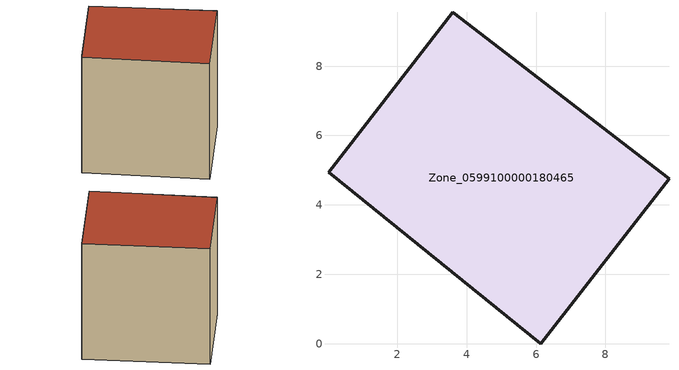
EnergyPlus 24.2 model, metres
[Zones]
Zone_0599100000180465
 floor ground (C_G): 0.12,5.06 3.59,9.55 9.83,4.75 6.13,0 0.02,4.94 z3.04
 wall outside (C_F): 6.13,0 9.83,4.75 3.59,9.55 0.12,5.06 0.02,4.94 6.13,0 z3.04:11.38
 roof outside (C_R): 3.59,9.55 0.12,5.06 0.02,4.94 6.13,0 9.83,4.75 z11.38
[BUILDING]
Pand.0599100000180465: North Axis=0; Terrain=City; Loads Convergence Tolerance Value=0.04; Temperature Convergence Tolerance Value=0.4; Solar Distribution=FullExterior; Maximum Number of Warmup Days=25; Minimum Number of Warmup Days=1
[Site:Location]
Rotterdam.The.Hague.AP_ZH_NLD Design_Conditions: Latitude=51.96; Longitude=4.45; Time Zone=1; Elevation=-4.5
[SITE:GROUNDTEMPERATURE:BUILDINGSURFACE]
18, 18, 18, 18, 18, 18, 18, 18, 18, 18, 18, 18
[MATERIAL] Thermal Absorptance=0.9; Solar Absorptance=0.7; Visible Absorptance=0.7
Name | Roughness | Thickness | Conductivity | Density | Specific Heat
G.TI.1946-1964 | MediumSmooth | 0.15 | 1 | 540 | 1210
F.TI.1946-1964 | Rough | 0.3 | 0.857143 | 1920 | 840
R.TI.1946-1964 | MediumRough | 0.2 | 0.277778 | 1500 | 1000
[CONSTRUCTION]
C_G: G.TI.1946-1964
C_F: F.TI.1946-1964
C_R: R.TI.1946-1964
[ZONE]
Zone_0599100000180465: Type=1; Multiplier=1; Ceiling Height=Autocalculate; Volume=Autocalculate; Floor Area=autocalculate; Part of Total Floor Area=Yes
[ZONEINFILTRATION:DESIGNFLOWRATE]
Infil_Zone_0599100000180465: Zone or ZoneList or Space or SpaceList=Zone_0599100000180465; Schedule=AlwaysOn; Design Flow Rate Calculation Method=Flow/Area; Flow Rate per Floor Area=0.003; Constant Term Coefficient=1; Temperature Term Coefficient=0; Velocity Term Coefficient=0; Velocity Squared Term Coefficient=0
[HVACTEMPLATE:ZONE:IDEALLOADSAIRSYSTEM]
Zone_0599100000180465: Maximum Heating Supply Air Temperature=50; Minimum Cooling Supply Air Temperature=13; Maximum Heating Supply Air Humidity Ratio=0.0156; Minimum Cooling Supply Air Humidity Ratio=0.0077; Heating Limit=NoLimit; Cooling Limit=NoLimit; Dehumidification Control Type=ConstantSensibleHeatRatio; Cooling Sensible Heat Ratio=0.7; Dehumidification Setpoint=60; Humidification Control Type=None; Humidification Setpoint=30; Outdoor Air Method=None; Outdoor Air Flow Rate per Person=0.00944; Outdoor Air Flow Rate per Zone Floor Area=0; Outdoor Air Flow Rate per Zone=0; Demand Controlled Ventilation Type=None; Outdoor Air Economizer Type=NoEconomizer; Heat Recovery Type=None; Sensible Heat Recovery Effectiveness=0.7; Latent Heat Recovery Effectiveness=0.65
[ZONECONTROL:THERMOSTAT]
ThermostatControl_Zone_0599100000180465: Zone or ZoneList=Zone_0599100000180465; Control Type Schedule=DualSetpointControlType; Control 1=Thermostat_Zone_0599100000180465; Temperature Difference Between Cutout And Setpoint=0
[THERMOSTATSETPOINT:DUALSETPOINT]
Thermostat_Zone_0599100000180465: Heating Setpoint Temperature Schedule=HeatingSetpoint_Zone_0599100000180465; Cooling Setpoint Temperature Schedule=CoolingSetpoint_Zone_0599100000180465
[SCHEDULE:COMPACT]
HeatingSetpoint_Zone_0599100000180465: Through: 12/31, For: AllDays, Until: 24:00, 21
CoolingSetpoint_Zone_0599100000180465: Through: 12/31, For: AllDays, Until: 24:00, 24
DualSetpointControlType: Through: 12/31, For: AllDays, Until: 24:00, 4
AlwaysOn: Through: 12/31, For: AllDays, Until: 24:00, 1
